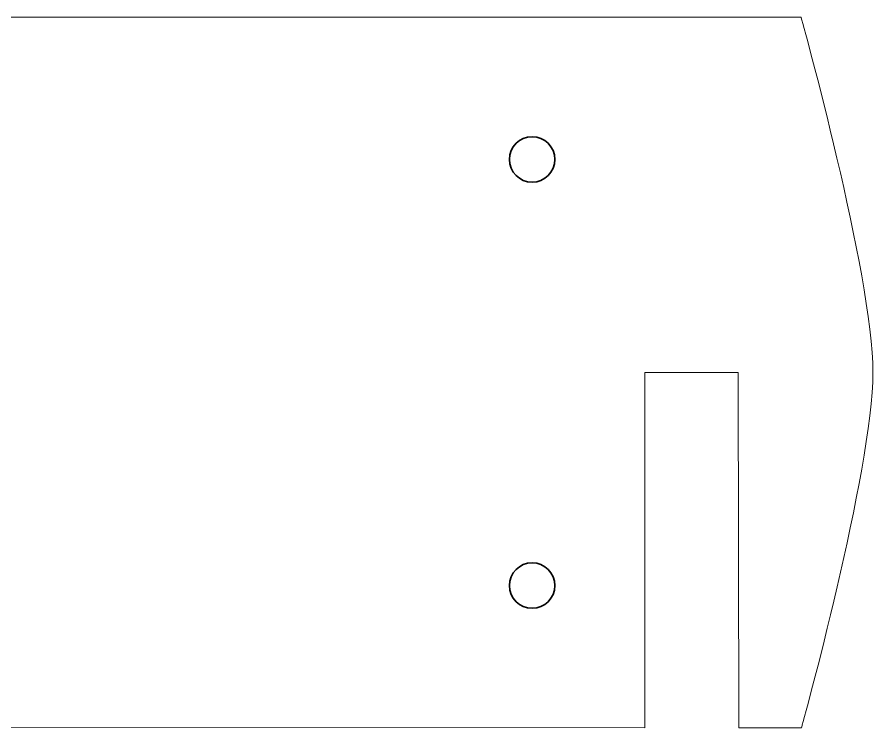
# Model space of a CAD drawing. Header units: millimetres. Extents: x 313 to 2379, y -1899 to 308.
# Drawn here: x 472.8 to 533.1, y -273.9 to -223.9 of the extents above; entities that cross this region are included whole.
import ezdxf

# ---------------------------------------------------------------- set-up
doc = ezdxf.new("R2010")
doc.units = ezdxf.units.MM
doc.header["$MEASUREMENT"] = 0
doc.layers.add('Layer 1', color=7, linetype='Continuous')

msp = doc.modelspace()

# ---------------------------------------------------------------- linework, layer by layer
at = {"layer": 'Layer 1', "color": 250, "lineweight": 9}
msp.add_open_spline([(523.5648, -248.8979), (523.5648, -248.8979), (523.6051, -273.9224), (523.6051, -273.9224), (523.6051, -273.9224), (528.0225, -273.9224), (528.0225, -273.9224), (528.0225, -273.9224), (533.0509, -255.7836), (533.0509, -248.9073), (533.0509, -242.031), (527.9956, -223.8923), (527.9956, -223.8923), (527.9956, -223.8923), (318.0567, -223.8923), (318.0567, -223.8923), (318.0567, -223.8923), (313.0463, -242.0007), (313.0463, -248.9073), (313.0463, -255.7459), (318.0567, -273.8908), (318.0567, -273.8908), (318.0567, -273.8908), (322.4271, -273.8908), (322.4271, -273.8908), (322.4271, -273.8908), (322.4271, -248.9073), (322.4271, -248.9073), (322.4271, -248.9073), (329.0236, -248.9073), (329.0236, -248.9073), (329.0236, -248.9073), (329.0236, -273.8908), (329.0236, -273.8908), (329.0236, -273.8908), (516.9921, -273.9201), (516.9921, -273.9201), (516.9921, -273.9201), (516.9921, -248.8979), (516.9921, -248.8979), (516.9921, -248.8979), (523.5648, -248.8979), (523.5648, -248.8979)], degree=3, knots=[0, 0, 0, 0, 0.0714286, 0.0714286, 0.0714286, 0.1428571, 0.1428571, 0.1428571, 0.2142857, 0.2142857, 0.2142857, 0.2857143, 0.2857143, 0.2857143, 0.3571429, 0.3571429, 0.3571429, 0.4285714, 0.4285714, 0.4285714, 0.5, 0.5, 0.5, 0.5714286, 0.5714286, 0.5714286, 0.6428571, 0.6428571, 0.6428571, 0.7142857, 0.7142857, 0.7142857, 0.7857143, 0.7857143, 0.7857143, 0.8571429, 0.8571429, 0.8571429, 0.9285714, 0.9285714, 0.9285714, 1, 1, 1, 1], dxfattribs=at)
at = {"layer": 'Layer 1', "lineweight": 35}
for points in [[(510.6509, -233.9073), (510.6509, -234.791), (509.9346, -235.5073), (509.0509, -235.5073), (508.1672, -235.5073), (507.4509, -234.791), (507.4509, -233.9073), (507.4509, -233.0236), (508.1672, -232.3073), (509.0509, -232.3073), (509.9346, -232.3073), (510.6509, -233.0236), (510.6509, -233.9073)], [(510.6509, -263.9073), (510.6509, -264.791), (509.9346, -265.5073), (509.0509, -265.5073), (508.1672, -265.5073), (507.4509, -264.791), (507.4509, -263.9073), (507.4509, -263.0236), (508.1672, -262.3073), (509.0509, -262.3073), (509.9346, -262.3073), (510.6509, -263.0236), (510.6509, -263.9073)]]:
    msp.add_open_spline(points, degree=3, knots=[0, 0, 0, 0, 0.25, 0.25, 0.25, 0.5, 0.5, 0.5, 0.75, 0.75, 0.75, 1, 1, 1, 1], dxfattribs=at)

doc.saveas('drawing.dxf')
